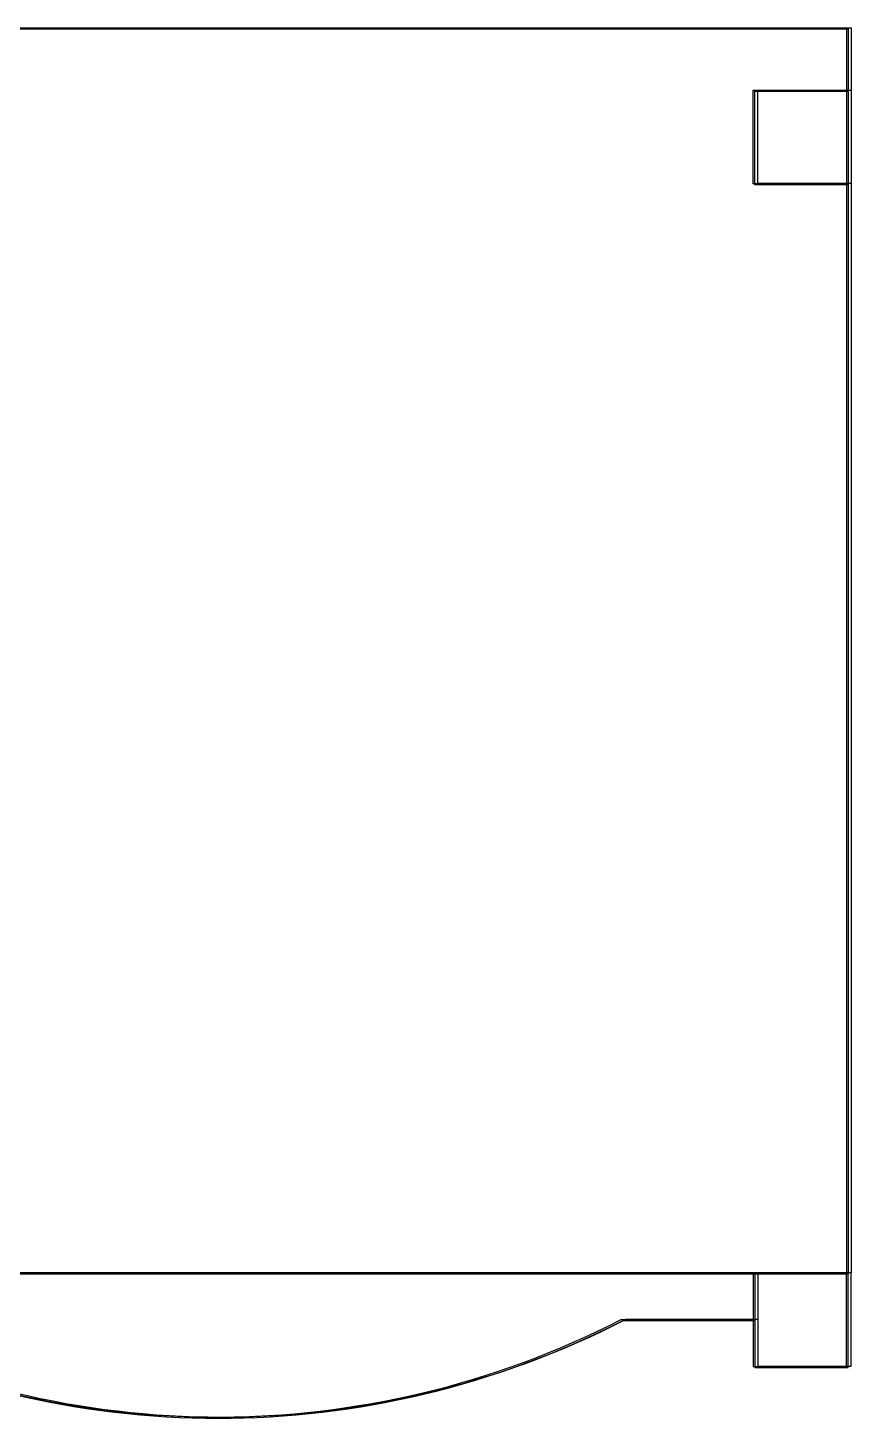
# Model space of a CAD drawing. Header units: millimetres. Extents: x 0 to 3396, y 982 to 2884.
# Drawn here: x 2336.1 to 2600.5, y 995.4 to 1442 of the extents above; entities that cross this region are included whole.
import ezdxf

# ---------------------------------------------------------------- set-up
doc = ezdxf.new("R2010")
doc.units = ezdxf.units.MM
doc.styles.get("Standard").update_dxf_attribs({"font": 'arial.ttf'})

# ---------------------------------------------------------------- blocks, each defined once
blk = doc.blocks.new('PRO57ARC')
blk.add_line((434.36, -1326.19, 0), (391.85, -1326.19, 0))
at = {"elevation": 0}
for points in [[(464.36, -911.19), (464.36, -1311.19), (59.67, -1311.19), (59.67, -911.19), (464.36, -911.19)], [(464.36, -961.23), (434.36, -961.23), (434.36, -931.23), (464.36, -931.23), (464.36, -961.23)], [(464.36, -1311.19), (434.36, -1311.19), (434.36, -1341.19), (464.36, -1341.19), (464.36, -1311.19)]]:
    blk.add_lwpolyline(points, dxfattribs=at)
blk.add_arc((262.02, -1072.63, 0), 284.87, 242.8856, 297.1144)
for tag, flags in [('PROTEZIONE', 9), ('PROTEZIONE2', 3)]:
    blk.add_attdef(tag, (0, 0), '', height=1, dxfattribs=dict(flags=flags))

msp = doc.modelspace()

# ---------------------------------------------------------------- block references
for p in [(2134.625, 2353.186, 0), (2135.231, 2352.86, 0), (2136.159, 2353.223, 0)]:
    msp.add_blockref('PRO57ARC', p)

doc.saveas('drawing.dxf')
